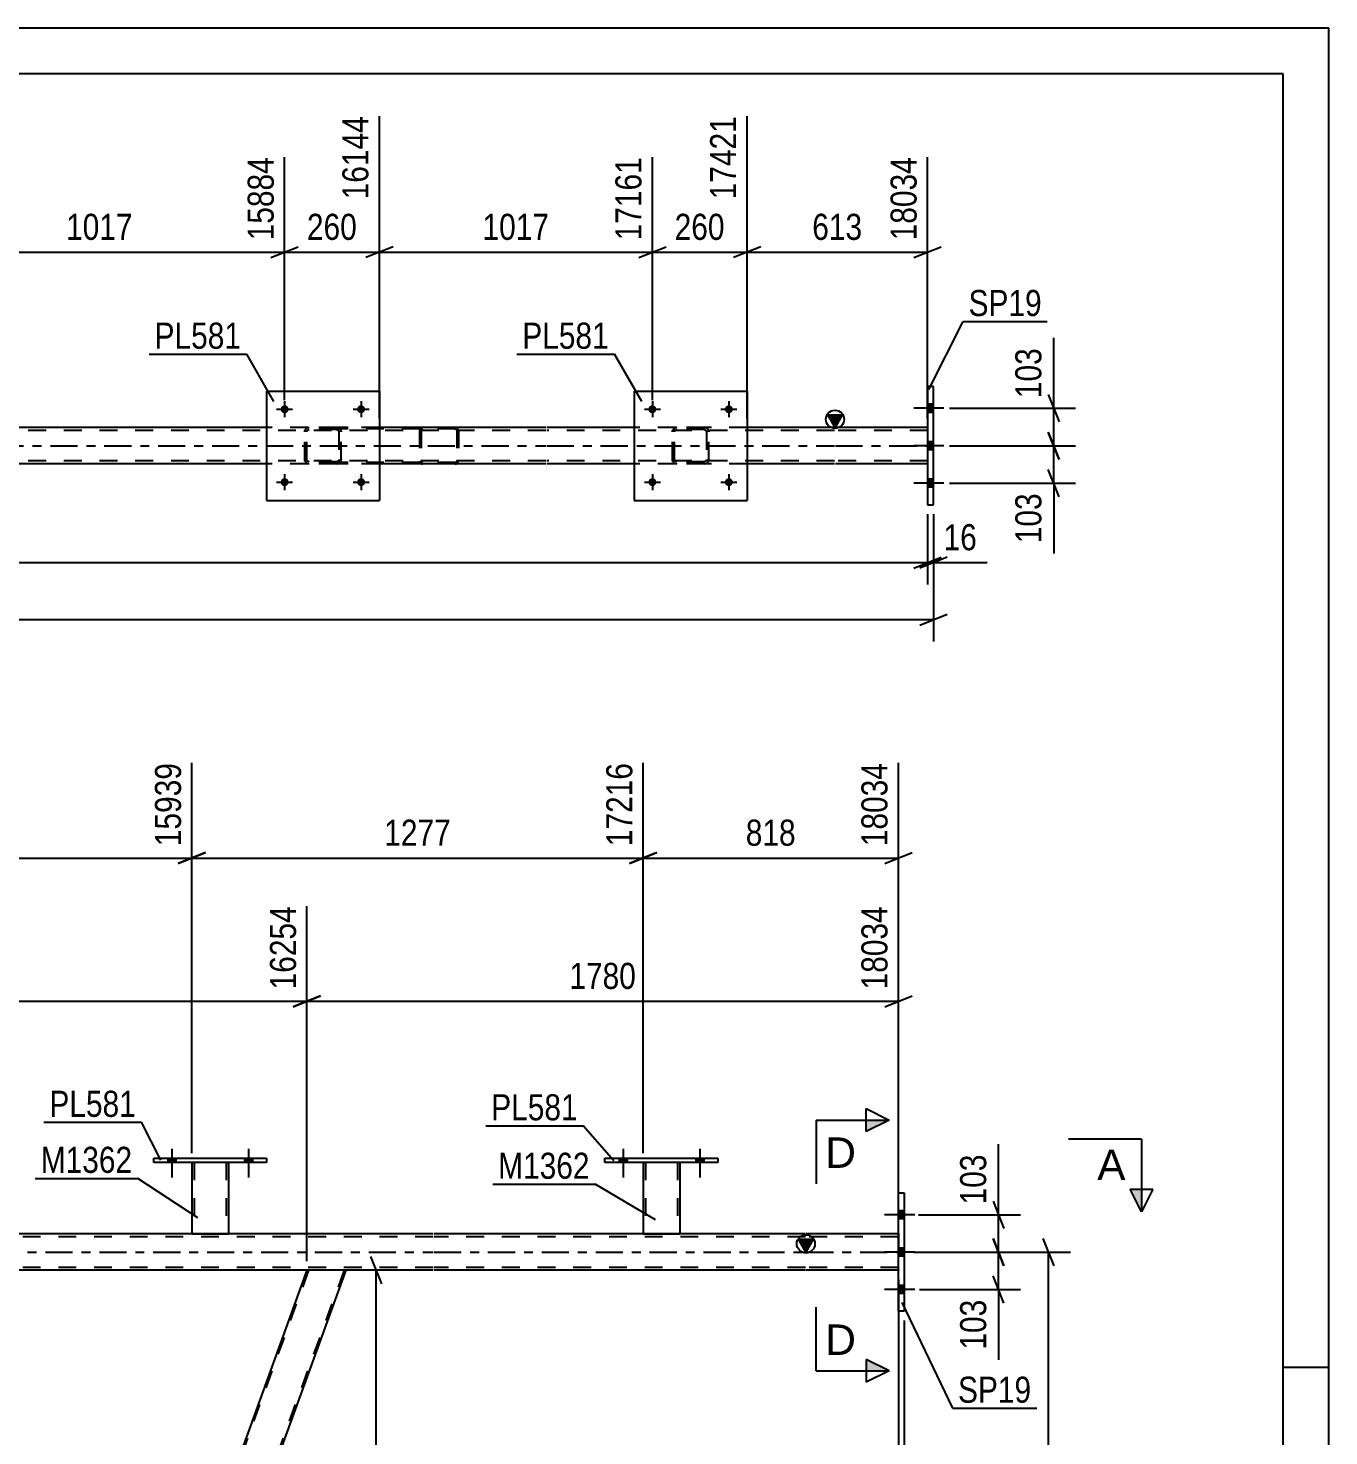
# Model space of a CAD drawing. Header units: millimetres. Extents: x 0 to 841, y 0 to 594.
# Drawn here: x 698.2 to 841, y 439.5 to 594 of the extents above; entities that cross this region are included whole.
import ezdxf

# ---------------------------------------------------------------- set-up
doc = ezdxf.new("R2010")
doc.units = ezdxf.units.MM
doc.linetypes.add('DXK_LINE_DOT2', pattern=[3.9198, 1.9599, -1.9599])
doc.linetypes.add('DXK_LINE_DOT3', pattern=[5.9187, 2.979, -0.9799, 0.9799, -0.9799])
doc.styles.add('Arial', font='ARIAL.TTF', dxfattribs={"height": 0.2})
doc.styles.add('Arial Narrow', font='ARIALN.TTF', dxfattribs={"height": 0.2})

# ---------------------------------------------------------------- blocks, each defined once
blk = doc.blocks.new('Unknown-318885039-1133')
at = {"color": 5, "linetype": 'Continuous'}
for p, q in [((841, 594), (0, 594)), ((841, 0), (841, 594)), ((836, 589), (5, 589)), ((836, 5), (836, 589)), ((841, 447), (836, 447))]:
    blk.add_line(p, q, dxfattribs=at)
blk = doc.blocks.new('Part-318885039-2878 - 2854')
at = {"color": 2, "linetype": 'Continuous'}
for p, q in [((724.33, 554.17), (724.33, 542.17)), ((724.33, 554.17), (736.73, 554.17)), ((736.73, 554.17), (736.73, 542.17)), ((724.33, 542.17), (736.73, 542.17))]:
    blk.add_line(p, q, dxfattribs=at)
blk = doc.blocks.new('Bolt-318885039-2856 - 2854')
at = {"linetype": 'Continuous'}
for points in [[(726.77, 544.17, -1), (725.89, 544.17, -1)], [(735.17, 544.17, -1), (734.29, 544.17, -1)]]:
    blk.add_hatch(color=1, dxfattribs=at).paths.add_polyline_path(points)
at = {"color": 1, "linetype": 'Continuous'}
for p, q in [((725.45, 544.17), (727.21, 544.17)), ((726.33, 545.05), (726.33, 543.29)), ((733.85, 544.17), (735.61, 544.17)), ((734.73, 545.05), (734.73, 543.29))]:
    blk.add_line(p, q, dxfattribs=at)
blk = doc.blocks.new('Bolt-318885039-2857 - 2854')
at = {"linetype": 'Continuous'}
for points in [[(726.77, 552.17, -1), (725.89, 552.17, -1)], [(735.17, 552.17, -1), (734.29, 552.17, -1)]]:
    blk.add_hatch(color=1, dxfattribs=at).paths.add_polyline_path(points)
at = {"color": 1, "linetype": 'Continuous'}
for p, q in [((725.45, 552.17), (727.21, 552.17)), ((726.33, 553.05), (726.33, 551.29)), ((733.85, 552.17), (735.61, 552.17)), ((734.73, 553.05), (734.73, 551.29))]:
    blk.add_line(p, q, dxfattribs=at)
blk = doc.blocks.new('Bolt-318885039-2858 - 2854')
at = {"linetype": 'Continuous'}
for points in [[(767.15, 544.17, -1), (766.27, 544.17, -1)], [(775.55, 544.17, -1), (774.67, 544.17, -1)]]:
    blk.add_hatch(color=1, dxfattribs=at).paths.add_polyline_path(points)
at = {"color": 1, "linetype": 'Continuous'}
for p, q in [((765.83, 544.17), (767.59, 544.17)), ((766.71, 545.05), (766.71, 543.29)), ((774.23, 544.17), (775.99, 544.17)), ((775.11, 545.05), (775.11, 543.29))]:
    blk.add_line(p, q, dxfattribs=at)
blk = doc.blocks.new('Bolt-318885039-2859 - 2854')
at = {"linetype": 'Continuous'}
for points in [[(767.15, 552.17, -1), (766.27, 552.17, -1)], [(775.55, 552.17, -1), (774.67, 552.17, -1)]]:
    blk.add_hatch(color=1, dxfattribs=at).paths.add_polyline_path(points)
at = {"color": 1, "linetype": 'Continuous'}
for p, q in [((765.83, 552.17), (767.59, 552.17)), ((766.71, 553.05), (766.71, 551.29)), ((774.23, 552.17), (775.99, 552.17)), ((775.11, 553.05), (775.11, 551.29))]:
    blk.add_line(p, q, dxfattribs=at)
blk = doc.blocks.new('Part-318885039-2873 - 2854')
at = {"color": 7, "linetype": 'DXK_LINE_DOT2'}
for p, q in [((728.82, 550.13), (729.01, 550.17)), ((729.01, 550.17), (728.82, 550.13)), ((732.05, 550.17), (729.01, 550.17)), ((732.05, 550.17), (732.23, 550.13)), ((732.23, 550.13), (732.05, 550.17)), ((728.53, 549.69), (728.56, 549.87)), ((728.56, 549.87), (728.53, 549.69)), ((728.53, 546.65), (728.53, 549.69)), ((728.77, 549.69), (728.78, 549.78)), ((728.77, 546.65), (728.77, 549.69)), ((728.78, 549.78), (728.84, 549.86)), ((728.84, 549.86), (728.91, 549.91)), ((728.91, 549.91), (729.01, 549.93)), ((732.05, 549.93), (729.01, 549.93)), ((732.05, 549.93), (732.14, 549.91)), ((732.14, 549.91), (732.22, 549.86)), ((732.22, 549.86), (732.27, 549.78)), ((732.27, 549.78), (732.29, 549.69)), ((732.29, 549.69), (732.29, 546.65)), ((732.49, 549.87), (732.53, 549.69)), ((732.53, 549.69), (732.49, 549.87)), ((732.53, 546.65), (732.53, 549.69)), ((728.56, 546.46), (728.53, 546.65)), ((728.53, 546.65), (728.56, 546.46)), ((728.78, 546.55), (728.77, 546.65)), ((728.84, 546.48), (728.78, 546.55)), ((729.01, 546.17), (728.82, 546.2)), ((728.82, 546.2), (729.01, 546.17)), ((728.91, 546.42), (728.84, 546.48)), ((729.01, 546.41), (728.91, 546.42)), ((732.05, 546.41), (729.01, 546.41)), ((732.05, 546.17), (729.01, 546.17)), ((732.14, 546.42), (732.05, 546.41)), ((732.23, 546.2), (732.05, 546.17)), ((732.05, 546.17), (732.23, 546.2)), ((732.22, 546.48), (732.14, 546.42)), ((732.27, 546.55), (732.22, 546.48)), ((732.29, 546.65), (732.27, 546.55)), ((732.53, 546.65), (732.49, 546.46)), ((732.49, 546.46), (732.53, 546.65))]:
    blk.add_line(p, q, dxfattribs=at)
at = {"color": 7, "linetype": 'DXK_LINE_DOT3'}
blk.add_line((730.53, 548.17), (730.53, 548.17), dxfattribs=at)
at = {"color": 7, "linetype": 'DXK_LINE_DOT2'}
for centre, start, end in [((729.01, 549.69), 112.5, 157.5), ((729.01, 549.69), 112.5, 157.5), ((732.05, 549.69), 22.5, 67.5), ((732.05, 549.69), 22.5, 67.5), ((729.01, 546.65), 202.5, 247.5), ((729.01, 546.65), 202.5, 247.5), ((732.05, 546.65), 292.5, 337.5), ((732.05, 546.65), 292.5, 337.5)]:
    blk.add_arc(centre, 0.48, start, end, dxfattribs=at)
blk = doc.blocks.new('Part-318885039-2879 - 2854')
at = {"color": 7, "linetype": 'DXK_LINE_DOT2'}
for p, q in [((769.2, 550.13), (769.39, 550.17)), ((769.39, 550.17), (769.2, 550.13)), ((772.43, 550.17), (769.39, 550.17)), ((772.43, 550.17), (772.61, 550.13)), ((772.61, 550.13), (772.43, 550.17)), ((768.91, 549.69), (768.94, 549.87)), ((768.94, 549.87), (768.91, 549.69)), ((768.91, 546.65), (768.91, 549.69)), ((769.15, 549.69), (769.16, 549.78)), ((769.15, 546.65), (769.15, 549.69)), ((769.16, 549.78), (769.22, 549.86)), ((769.22, 549.86), (769.29, 549.91)), ((769.29, 549.91), (769.39, 549.93)), ((772.43, 549.93), (769.39, 549.93)), ((772.43, 549.93), (772.52, 549.91)), ((772.52, 549.91), (772.6, 549.86)), ((772.6, 549.86), (772.65, 549.78)), ((772.65, 549.78), (772.67, 549.69)), ((772.67, 549.69), (772.67, 546.65)), ((772.87, 549.87), (772.91, 549.69)), ((772.91, 549.69), (772.87, 549.87)), ((772.91, 546.65), (772.91, 549.69)), ((768.94, 546.46), (768.91, 546.65)), ((768.91, 546.65), (768.94, 546.46)), ((769.16, 546.55), (769.15, 546.65)), ((769.22, 546.48), (769.16, 546.55)), ((769.39, 546.17), (769.2, 546.2)), ((769.2, 546.2), (769.39, 546.17)), ((769.29, 546.42), (769.22, 546.48)), ((769.39, 546.41), (769.29, 546.42)), ((772.43, 546.41), (769.39, 546.41)), ((772.43, 546.17), (769.39, 546.17)), ((772.52, 546.42), (772.43, 546.41)), ((772.61, 546.2), (772.43, 546.17)), ((772.43, 546.17), (772.61, 546.2)), ((772.6, 546.48), (772.52, 546.42)), ((772.65, 546.55), (772.6, 546.48)), ((772.67, 546.65), (772.65, 546.55)), ((772.91, 546.65), (772.87, 546.46)), ((772.87, 546.46), (772.91, 546.65))]:
    blk.add_line(p, q, dxfattribs=at)
at = {"color": 7, "linetype": 'DXK_LINE_DOT3'}
blk.add_line((770.91, 548.17), (770.91, 548.17), dxfattribs=at)
at = {"color": 7, "linetype": 'DXK_LINE_DOT2'}
for centre, start, end in [((769.39, 549.69), 112.5, 157.5), ((769.39, 549.69), 112.5, 157.5), ((772.43, 549.69), 22.5, 67.5), ((772.43, 549.69), 22.5, 67.5), ((769.39, 546.65), 202.5, 247.5), ((769.39, 546.65), 202.5, 247.5), ((772.43, 546.65), 292.5, 337.5), ((772.43, 546.65), 292.5, 337.5)]:
    blk.add_arc(centre, 0.48, start, end, dxfattribs=at)
blk = doc.blocks.new('Part-318885039-2884 - 2854')
at = {"color": 2, "linetype": 'Continuous'}
for p, q in [((764.71, 554.17), (764.71, 542.17)), ((764.71, 554.17), (777.11, 554.17)), ((777.11, 554.17), (777.11, 542.17)), ((764.71, 542.17), (777.11, 542.17))]:
    blk.add_line(p, q, dxfattribs=at)
blk = doc.blocks.new('Part-318885039-2972 - 2854')
at = {"color": 2, "linetype": 'Continuous'}
for p, q in [((797.57, 554.67), (796.93, 554.67)), ((796.93, 554.67), (796.93, 541.67)), ((797.57, 541.67), (797.57, 554.67)), ((796.93, 541.67), (797.57, 541.67))]:
    blk.add_line(p, q, dxfattribs=at)
blk = doc.blocks.new('Part-318885039-2998 - 2854')
at = {"color": 7, "linetype": 'DXK_LINE_DOT2'}
for p, q in [((745.07, 550.17), (729.74, 550.17)), ((741.49, 550.17), (741.36, 550.14)), ((745.2, 550.14), (745.07, 550.17)), ((745.07, 550.01), (729.74, 550.01)), ((741.18, 549.97), (741.15, 549.85)), ((741.15, 549.85), (741.15, 546.49)), ((741.32, 549.85), (741.33, 549.91)), ((741.32, 549.85), (741.32, 546.49)), ((741.33, 549.91), (741.37, 549.96)), ((741.37, 549.96), (741.43, 549.99)), ((741.43, 549.99), (741.49, 550.01)), ((745.07, 550.01), (745.13, 549.99)), ((745.13, 549.99), (745.16, 549.98)), ((745.16, 549.98), (745.19, 549.96)), ((745.19, 549.96), (745.22, 549.91)), ((745.22, 549.91), (745.24, 549.85)), ((745.24, 549.85), (745.24, 546.49)), ((745.41, 549.85), (745.38, 549.97)), ((745.41, 549.85), (745.41, 546.49)), ((745.07, 546.33), (729.74, 546.33)), ((745.07, 546.17), (729.74, 546.17)), ((741.15, 546.49), (741.18, 546.36)), ((741.33, 546.43), (741.32, 546.49)), ((741.37, 546.37), (741.33, 546.43)), ((741.36, 546.19), (741.49, 546.17)), ((741.37, 546.37), (741.4, 546.35)), ((741.4, 546.35), (741.43, 546.34)), ((741.43, 546.34), (741.49, 546.33)), ((745.13, 546.34), (745.07, 546.33)), ((745.07, 546.17), (745.2, 546.19)), ((745.19, 546.37), (745.13, 546.34)), ((745.22, 546.43), (745.19, 546.37)), ((745.24, 546.49), (745.22, 546.43)), ((745.38, 546.36), (745.41, 546.49))]:
    blk.add_line(p, q, dxfattribs=at)
for centre, start, end in [((741.48, 549.83), 110.7583, 155.68), ((745.08, 549.83), 24.32, 69.2417), ((741.48, 546.5), 204.32, 249.2417), ((745.08, 546.5), 290.7583, 335.68)]:
    blk.add_arc(centre, 0.331, start, end, dxfattribs=at)
blk = doc.blocks.new('Bolt-318885039-3021 - 2854')
at = {"linetype": 'Continuous'}
for points in [[(797.57, 551.83), (797.57, 552.71), (796.93, 552.71), (796.93, 551.83)], [(797.57, 551.83), (797.57, 552.71), (796.93, 552.71), (796.93, 551.83)], [(797.57, 551.83), (797.57, 552.71), (796.93, 552.71), (796.93, 551.83)], [(797.57, 547.73), (797.57, 548.61), (796.93, 548.61), (796.93, 547.73)], [(797.57, 547.73), (797.57, 548.61), (796.93, 548.61), (796.93, 547.73)], [(797.57, 543.63), (797.57, 544.51), (796.93, 544.51), (796.93, 543.63)], [(797.57, 543.63), (797.57, 544.51), (796.93, 544.51), (796.93, 543.63)], [(797.57, 543.63), (797.57, 544.51), (796.93, 544.51), (796.93, 543.63)]]:
    blk.add_hatch(color=1, dxfattribs=at).paths.add_polyline_path(points)
at = {"color": 1, "linetype": 'Continuous'}
for p, q in [((798.73, 552.27), (795.41, 552.27)), ((798.73, 552.27), (795.41, 552.27)), ((798.73, 552.27), (795.41, 552.27)), ((797.57, 552.71), (796.93, 552.71)), ((797.57, 552.71), (796.93, 552.71)), ((797.57, 552.71), (796.93, 552.71)), ((797.57, 551.83), (796.93, 551.83)), ((797.57, 551.83), (796.93, 551.83)), ((797.57, 551.83), (796.93, 551.83)), ((797.57, 548.61), (796.93, 548.61)), ((797.57, 548.61), (796.93, 548.61)), ((798.73, 548.17), (795.41, 548.17)), ((798.73, 548.17), (795.41, 548.17)), ((797.57, 547.73), (796.93, 547.73)), ((797.57, 547.73), (796.93, 547.73)), ((798.73, 544.07), (795.41, 544.07)), ((798.73, 544.07), (795.41, 544.07)), ((798.73, 544.07), (795.41, 544.07)), ((797.57, 544.51), (796.93, 544.51)), ((797.57, 544.51), (796.93, 544.51)), ((797.57, 544.51), (796.93, 544.51)), ((797.57, 543.63), (796.93, 543.63)), ((797.57, 543.63), (796.93, 543.63)), ((797.57, 543.63), (796.93, 543.63))]:
    blk.add_line(p, q, dxfattribs=at)
blk = doc.blocks.new('Part-318885039-3064 - 2854')
at = {"linetype": 'Continuous'}
blk.add_hatch(color=2, dxfattribs=at).paths.add_polyline_path([(786.77, 550.17), (785.97, 551.57), (787.57, 551.57)])
at = {"color": 2, "linetype": 'Continuous'}
for p, q in [((724.33, 550.17), (685.65, 550.17)), ((755.01, 550.17), (736.73, 550.17)), ((764.71, 550.17), (755.11, 550.17)), ((786.71, 550.17), (777.11, 550.17)), ((786.77, 550.17), (785.97, 551.57)), ((785.97, 551.57), (787.57, 551.57)), ((787.57, 551.57), (786.77, 550.17)), ((796.93, 550.17), (786.81, 550.17)), ((724.33, 546.17), (685.65, 546.17)), ((755.01, 546.17), (736.73, 546.17)), ((764.71, 546.17), (755.11, 546.17)), ((786.71, 546.17), (777.11, 546.17)), ((796.93, 546.17), (786.81, 546.17))]:
    blk.add_line(p, q, dxfattribs=at)
at = {"color": 7, "linetype": 'DXK_LINE_DOT2'}
for p, q in [((736.73, 550.17), (724.33, 550.17)), ((777.11, 550.17), (764.71, 550.17)), ((796.93, 550.17), (796.93, 546.17)), ((755.01, 549.85), (90.98, 549.85)), ((786.71, 549.85), (755.11, 549.85)), ((796.93, 549.85), (786.81, 549.85)), ((755.01, 546.49), (90.98, 546.49)), ((736.73, 546.17), (724.33, 546.17)), ((786.71, 546.49), (755.11, 546.49)), ((777.11, 546.17), (764.71, 546.17)), ((796.93, 546.49), (786.81, 546.49))]:
    blk.add_line(p, q, dxfattribs=at)
at = {"color": 7, "linetype": 'DXK_LINE_DOT3'}
for p, q in [((90.98, 548.17), (755.01, 548.17)), ((755.11, 548.17), (786.71, 548.17)), ((786.81, 548.17), (796.93, 548.17))]:
    blk.add_line(p, q, dxfattribs=at)
at = {"color": 2, "linetype": 'Continuous'}
blk.add_circle((786.77, 551.07), 1, dxfattribs=at)
blk = doc.blocks.new('Part-318885039-3878 - 3851')
at = {"color": 7, "linetype": 'DXK_LINE_DOT2'}
for p, q in [((728.95, 457.66), (684.83, 336.44)), ((732.86, 457.66), (688.74, 336.44)), ((685.9, 339.87), (684.66, 336.44)), ((688.91, 336.44), (684.66, 336.44))]:
    blk.add_line(p, q, dxfattribs=at)
at = {"color": 2, "linetype": 'Continuous'}
for p, q in [((728.78, 457.66), (685.9, 339.87)), ((733.04, 457.66), (688.91, 336.44)), ((733.04, 457.66), (728.78, 457.66))]:
    blk.add_line(p, q, dxfattribs=at)
blk = doc.blocks.new('Part-318885039-3918 - 3851')
at = {"linetype": 'Continuous'}
blk.add_hatch(color=2, dxfattribs=at).paths.add_polyline_path([(783.57, 459.66), (782.77, 461.06), (784.37, 461.06)])
at = {"color": 7, "linetype": 'DXK_LINE_DOT2'}
for p, q in [((742.64, 461.34), (78.6, 461.34)), ((783.51, 461.34), (742.74, 461.34)), ((793.73, 461.34), (783.61, 461.34)), ((793.73, 461.66), (793.73, 457.66)), ((742.64, 457.98), (78.6, 457.98)), ((733.04, 457.66), (217.97, 457.66)), ((733.04, 457.66), (728.78, 457.66)), ((783.51, 457.98), (742.74, 457.98)), ((793.73, 457.98), (783.61, 457.98))]:
    blk.add_line(p, q, dxfattribs=at)
at = {"color": 2, "linetype": 'Continuous'}
for p, q in [((742.64, 461.66), (659.24, 461.66)), ((783.51, 461.66), (742.74, 461.66)), ((783.57, 459.66), (782.77, 461.06)), ((782.77, 461.06), (784.37, 461.06)), ((784.37, 461.06), (783.57, 459.66)), ((793.73, 461.66), (783.61, 461.66)), ((728.78, 457.66), (649.22, 457.66)), ((742.64, 457.66), (733.04, 457.66)), ((783.51, 457.66), (742.74, 457.66)), ((793.73, 457.66), (783.61, 457.66))]:
    blk.add_line(p, q, dxfattribs=at)
at = {"color": 7, "linetype": 'DXK_LINE_DOT3'}
for p, q in [((78.6, 459.66), (742.64, 459.66)), ((742.74, 459.66), (783.51, 459.66)), ((783.61, 459.66), (793.73, 459.66))]:
    blk.add_line(p, q, dxfattribs=at)
at = {"color": 2, "linetype": 'Continuous'}
blk.add_circle((783.57, 460.56), 1, dxfattribs=at)
blk = doc.blocks.new('Bolt-318885039-4264 - 3851')
at = {"linetype": 'Continuous'}
for points in [[(713.51, 469.5), (714.39, 469.5), (714.39, 469.98), (713.51, 469.98)], [(721.91, 469.5), (722.79, 469.5), (722.79, 469.98), (721.91, 469.98)]]:
    blk.add_hatch(color=1, dxfattribs=at).paths.add_polyline_path(points)
at = {"color": 1, "linetype": 'Continuous'}
for p, q in [((713.51, 469.98), (713.51, 469.5)), ((713.95, 470.98), (713.95, 467.86)), ((714.39, 469.98), (714.39, 469.5)), ((721.91, 469.98), (721.91, 469.5)), ((722.35, 470.98), (722.35, 467.86)), ((722.79, 469.98), (722.79, 469.5))]:
    blk.add_line(p, q, dxfattribs=at)
blk = doc.blocks.new('Part-318885039-4229 - 3851')
at = {"color": 7, "linetype": 'DXK_LINE_DOT2'}
for p, q in [((716.15, 469.51), (720.15, 469.51)), ((716.15, 469.5), (716.15, 469.51)), ((716.15, 469.51), (716.15, 469.5)), ((716.39, 469.51), (716.39, 461.67)), ((719.91, 469.51), (719.91, 461.67)), ((720.15, 469.51), (720.15, 469.5)), ((720.15, 469.5), (720.15, 469.51)), ((719.86, 461.67), (719.9, 461.67)), ((719.86, 461.67), (719.9, 461.67)), ((719.9, 461.67), (719.91, 461.67)), ((719.9, 461.67), (719.91, 461.67))]:
    blk.add_line(p, q, dxfattribs=at)
at = {"color": 2, "linetype": 'Continuous'}
for p, q in [((716.15, 469.5), (716.15, 461.67)), ((720.15, 469.5), (720.15, 461.67)), ((716.15, 461.67), (720.15, 461.67))]:
    blk.add_line(p, q, dxfattribs=at)
blk = doc.blocks.new('Bolt-318885039-4021 - 3851')
at = {"linetype": 'Continuous'}
for points in [[(793.73, 464.2), (793.73, 463.32), (794.37, 463.32), (794.37, 464.2)], [(793.73, 464.2), (793.73, 463.32), (794.37, 463.32), (794.37, 464.2)], [(793.73, 464.2), (793.73, 463.32), (794.37, 463.32), (794.37, 464.2)], [(793.73, 460.1), (793.73, 459.22), (794.37, 459.22), (794.37, 460.1)], [(793.73, 460.1), (793.73, 459.22), (794.37, 459.22), (794.37, 460.1)], [(793.73, 456), (793.73, 455.12), (794.37, 455.12), (794.37, 456)], [(793.73, 456), (793.73, 455.12), (794.37, 455.12), (794.37, 456)], [(793.73, 456), (793.73, 455.12), (794.37, 455.12), (794.37, 456)]]:
    blk.add_hatch(color=1, dxfattribs=at).paths.add_polyline_path(points)
at = {"color": 1, "linetype": 'Continuous'}
for p, q in [((795.53, 463.76), (792.21, 463.76)), ((795.53, 463.76), (792.21, 463.76)), ((795.53, 463.76), (792.21, 463.76)), ((794.37, 464.2), (793.73, 464.2)), ((794.37, 464.2), (793.73, 464.2)), ((794.37, 464.2), (793.73, 464.2)), ((794.37, 463.32), (793.73, 463.32)), ((794.37, 463.32), (793.73, 463.32)), ((794.37, 463.32), (793.73, 463.32)), ((795.53, 459.66), (792.21, 459.66)), ((795.53, 459.66), (792.21, 459.66)), ((794.37, 460.1), (793.73, 460.1)), ((794.37, 460.1), (793.73, 460.1)), ((794.37, 459.22), (793.73, 459.22)), ((794.37, 459.22), (793.73, 459.22)), ((794.37, 456), (793.73, 456)), ((794.37, 456), (793.73, 456)), ((794.37, 456), (793.73, 456)), ((795.53, 455.56), (792.21, 455.56)), ((795.53, 455.56), (792.21, 455.56)), ((795.53, 455.56), (792.21, 455.56)), ((794.37, 455.12), (793.73, 455.12)), ((794.37, 455.12), (793.73, 455.12)), ((794.37, 455.12), (793.73, 455.12))]:
    blk.add_line(p, q, dxfattribs=at)
blk = doc.blocks.new('Part-318885039-4073 - 3851')
at = {"color": 7, "linetype": 'DXK_LINE_DOT2'}
for p, q in [((765.71, 469.51), (769.71, 469.51)), ((765.71, 469.5), (765.71, 469.51)), ((765.71, 469.51), (765.71, 469.5)), ((765.95, 469.51), (765.95, 461.67)), ((769.47, 469.51), (769.47, 461.67)), ((769.71, 469.51), (769.71, 469.5)), ((769.71, 469.5), (769.71, 469.51)), ((769.41, 461.67), (769.45, 461.67)), ((769.41, 461.67), (769.45, 461.67)), ((769.45, 461.67), (769.47, 461.67)), ((769.45, 461.67), (769.47, 461.67))]:
    blk.add_line(p, q, dxfattribs=at)
at = {"color": 2, "linetype": 'Continuous'}
for p, q in [((765.71, 469.5), (765.71, 461.67)), ((769.71, 469.5), (769.71, 461.67)), ((765.71, 461.67), (769.71, 461.67))]:
    blk.add_line(p, q, dxfattribs=at)
blk = doc.blocks.new('Part-318885039-4078 - 3851')
at = {"color": 2, "linetype": 'Continuous'}
for p, q in [((761.51, 469.98), (773.91, 469.98)), ((761.51, 469.5), (761.51, 469.98)), ((773.91, 469.98), (773.91, 469.5)), ((773.91, 469.5), (761.51, 469.5))]:
    blk.add_line(p, q, dxfattribs=at)
blk = doc.blocks.new('Part-318885039-4118 - 3851')
at = {"color": 2, "linetype": 'Continuous'}
for p, q in [((711.95, 469.98), (724.35, 469.98)), ((711.95, 469.5), (711.95, 469.98)), ((724.35, 469.98), (724.35, 469.5)), ((724.35, 469.5), (711.95, 469.5))]:
    blk.add_line(p, q, dxfattribs=at)
blk = doc.blocks.new('Part-318885039-4173 - 3851')
at = {"color": 2, "linetype": 'Continuous'}
for p, q in [((793.73, 453.16), (793.73, 466.16)), ((793.73, 466.16), (794.37, 466.16)), ((794.37, 466.16), (794.37, 453.16)), ((794.37, 453.16), (793.73, 453.16))]:
    blk.add_line(p, q, dxfattribs=at)
blk = doc.blocks.new('Bolt-318885039-4260 - 3851')
at = {"linetype": 'Continuous'}
for points in [[(763.07, 469.5), (763.95, 469.5), (763.95, 469.98), (763.07, 469.98)], [(771.47, 469.5), (772.35, 469.5), (772.35, 469.98), (771.47, 469.98)]]:
    blk.add_hatch(color=1, dxfattribs=at).paths.add_polyline_path(points)
at = {"color": 1, "linetype": 'Continuous'}
for p, q in [((763.07, 469.98), (763.07, 469.5)), ((763.51, 470.98), (763.51, 467.86)), ((763.95, 469.98), (763.95, 469.5)), ((771.47, 469.98), (771.47, 469.5)), ((771.91, 470.98), (771.91, 467.86)), ((772.35, 469.98), (772.35, 469.5))]:
    blk.add_line(p, q, dxfattribs=at)
blk = doc.blocks.new('Bolt-318885039-4263 - 3851')
at = {"linetype": 'Continuous'}
for points in [[(713.51, 469.5), (714.39, 469.5), (714.39, 469.98), (713.51, 469.98)], [(721.91, 469.5), (722.79, 469.5), (722.79, 469.98), (721.91, 469.98)]]:
    blk.add_hatch(color=1, dxfattribs=at).paths.add_polyline_path(points)
at = {"color": 1, "linetype": 'Continuous'}
for p, q in [((713.51, 469.98), (713.51, 469.5)), ((713.95, 470.98), (713.95, 467.86)), ((714.39, 469.98), (714.39, 469.5)), ((721.91, 469.98), (721.91, 469.5)), ((722.35, 470.98), (722.35, 467.86)), ((722.79, 469.98), (722.79, 469.5))]:
    blk.add_line(p, q, dxfattribs=at)
blk = doc.blocks.new('Bolt-318885039-4279 - 3851')
at = {"linetype": 'Continuous'}
for points in [[(763.07, 469.5), (763.95, 469.5), (763.95, 469.98), (763.07, 469.98)], [(771.47, 469.5), (772.35, 469.5), (772.35, 469.98), (771.47, 469.98)]]:
    blk.add_hatch(color=1, dxfattribs=at).paths.add_polyline_path(points)
at = {"color": 1, "linetype": 'Continuous'}
for p, q in [((763.07, 469.98), (763.07, 469.5)), ((763.51, 470.98), (763.51, 467.86)), ((763.95, 469.98), (763.95, 469.5)), ((771.47, 469.98), (771.47, 469.5)), ((771.91, 470.98), (771.91, 467.86)), ((772.35, 469.98), (772.35, 469.5))]:
    blk.add_line(p, q, dxfattribs=at)
blk = doc.blocks.new('StraightDimension-318885039-3690 - 2854')
at = {"color": 7, "linetype": 'Continuous'}
for p, q in [((796.93, 540.67), (796.93, 532.94)), ((797.57, 540.67), (797.57, 532.94)), ((795.43, 534.74), (798.43, 535.94)), ((799.07, 535.94), (796.07, 534.74)), ((796.93, 535.34), (797.57, 535.34))]:
    blk.add_line(p, q, dxfattribs=at)
at = {"color": 0}
blk.add_wipeout([(802.95, 536.09), (802.95, 540.29), (798.09, 540.29), (798.09, 536.09)], dxfattribs=at)
at = {"color": 7, "linetype": 'Continuous'}
blk.add_line((797.57, 535.34), (803.47, 535.34), dxfattribs=at)
blk.add_line((797.57, 535.34), (803.47, 535.34), dxfattribs=at)
at = {"color": 3, "style": 'Arial Narrow'}
blk.add_text('16', height=2.863, dxfattribs=at).set_placement((798.69, 536.69))
blk = doc.blocks.new('StraightDimension-318885039-13104 - 2854')
at = {"color": 7, "linetype": 'Continuous'}
for p, q in [((777.11, 551.17), (777.11, 584.35)), ((766.71, 553.17), (766.71, 579.85)), ((765.21, 568.81), (768.21, 570.01)), ((766.71, 569.41), (777.11, 569.41)), ((778.61, 570.01), (775.61, 568.81))]:
    blk.add_line(p, q, dxfattribs=at)
at = {"color": 0}
blk.add_wipeout([(775.25, 570.16), (775.25, 574.36), (768.56, 574.36), (768.56, 570.16)], dxfattribs=at)
at = {"color": 3, "style": 'Arial Narrow'}
blk.add_text('260', height=2.863, dxfattribs=at).set_placement((769.16, 570.76))
at = {"color": 0, "linetype": 'Continuous'}
blk.add_wipeout([(776.51, 584.95), (772.31, 584.95), (772.31, 574.61), (776.51, 574.61)], dxfattribs=at)
at = {"color": 3, "linetype": 'Continuous', "style": 'Arial Narrow'}
blk.add_text('17421', height=2.863, rotation=90.0002, dxfattribs=at).set_placement((775.91, 575.21))
blk = doc.blocks.new('StraightDimension-318885039-3112 - 2854')
at = {"color": 7, "linetype": 'Continuous'}
for p, q in [((797.57, 540.67), (797.57, 526.68)), ((90.34, 529.08), (797.57, 529.08)), ((796.07, 528.48), (799.07, 529.68))]:
    blk.add_line(p, q, dxfattribs=at)
blk = doc.blocks.new('StraightDimension-318885039-3680 - 2854')
at = {"color": 7, "linetype": 'Continuous'}
for p, q in [((796.93, 540.67), (796.93, 532.94)), ((90.98, 535.34), (796.93, 535.34)), ((795.43, 534.74), (798.43, 535.94))]:
    blk.add_line(p, q, dxfattribs=at)
blk = doc.blocks.new('StraightDimension-318885039-3701 - 2854')
at = {"color": 7, "linetype": 'Continuous'}
for p, q in [((810.18, 549.67), (811.38, 546.67)), ((799.34, 548.17), (813.18, 548.17)), ((810.78, 544.07), (810.78, 548.17)), ((811.38, 542.57), (810.18, 545.57)), ((799.34, 544.07), (813.18, 544.07))]:
    blk.add_line(p, q, dxfattribs=at)
at = {"color": 0}
blk.add_wipeout([(810.03, 543.54), (805.83, 543.54), (805.83, 536.86), (810.03, 536.86)], dxfattribs=at)
at = {"color": 7, "linetype": 'Continuous'}
blk.add_line((810.78, 544.07), (810.78, 536.33), dxfattribs=at)
blk.add_line((810.78, 544.07), (810.78, 536.33), dxfattribs=at)
at = {"color": 3, "style": 'Arial Narrow'}
blk.add_text('103', height=2.863, rotation=90.0002, dxfattribs=at).set_placement((809.43, 537.46))
blk = doc.blocks.new('StraightDimension-318885039-3711 - 2854')
at = {"color": 7, "linetype": 'Continuous'}
for p, q in [((810.18, 553.77), (811.38, 550.77)), ((799.34, 552.27), (813.18, 552.27)), ((810.78, 548.17), (810.78, 552.27)), ((811.38, 546.67), (810.18, 549.67)), ((799.34, 548.17), (813.18, 548.17))]:
    blk.add_line(p, q, dxfattribs=at)
at = {"color": 0}
blk.add_wipeout([(810.03, 559.48), (805.83, 559.48), (805.83, 552.79), (810.03, 552.79)], dxfattribs=at)
at = {"color": 7, "linetype": 'Continuous'}
blk.add_line((810.78, 552.27), (810.78, 560), dxfattribs=at)
blk.add_line((810.78, 552.27), (810.78, 560), dxfattribs=at)
at = {"color": 3, "style": 'Arial Narrow'}
blk.add_text('103', height=2.863, rotation=90.0002, dxfattribs=at).set_placement((809.43, 553.39))
blk = doc.blocks.new('StraightDimension-318885039-13103 - 2854')
at = {"color": 7, "linetype": 'Continuous'}
for p, q in [((777.11, 551.17), (777.11, 584.35)), ((796.93, 551.17), (796.93, 579.85)), ((778.61, 570.01), (775.61, 568.81)), ((777.11, 569.41), (796.93, 569.41)), ((795.43, 568.81), (798.43, 570.01))]:
    blk.add_line(p, q, dxfattribs=at)
at = {"color": 0, "linetype": 'Continuous'}
blk.add_wipeout([(796.33, 580.45), (792.13, 580.45), (792.13, 570.11), (796.33, 570.11)], dxfattribs=at)
at = {"color": 0}
blk.add_wipeout([(790.36, 570.16), (790.36, 574.36), (783.67, 574.36), (783.67, 570.16)], dxfattribs=at)
at = {"color": 3, "linetype": 'Continuous', "style": 'Arial Narrow'}
blk.add_text('18034', height=2.863, rotation=90.0002, dxfattribs=at).set_placement((795.73, 570.71))
at = {"color": 3, "style": 'Arial Narrow'}
blk.add_text('613', height=2.863, dxfattribs=at).set_placement((784.27, 570.76))
blk = doc.blocks.new('StraightDimension-318885039-13105 - 2854')
at = {"color": 7, "linetype": 'Continuous'}
for p, q in [((736.73, 551.17), (736.73, 584.35)), ((766.71, 553.17), (766.71, 579.85)), ((738.23, 570.01), (735.23, 568.81)), ((736.73, 569.41), (766.71, 569.41)), ((765.21, 568.81), (768.21, 570.01))]:
    blk.add_line(p, q, dxfattribs=at)
at = {"color": 0, "linetype": 'Continuous'}
blk.add_wipeout([(766.11, 580.45), (761.91, 580.45), (761.91, 570.11), (766.11, 570.11)], dxfattribs=at)
at = {"color": 0}
blk.add_wipeout([(755.97, 570.16), (755.97, 574.36), (747.46, 574.36), (747.46, 570.16)], dxfattribs=at)
at = {"color": 3, "linetype": 'Continuous', "style": 'Arial Narrow'}
blk.add_text('17161', height=2.863, rotation=90.0002, dxfattribs=at).set_placement((765.51, 570.71))
at = {"color": 3, "style": 'Arial Narrow'}
blk.add_text('1017', height=2.863, dxfattribs=at).set_placement((748.06, 570.76))
blk = doc.blocks.new('StraightDimension-318885039-13106 - 2854')
at = {"color": 7, "linetype": 'Continuous'}
for p, q in [((736.73, 551.17), (736.73, 584.35)), ((726.33, 553.17), (726.33, 579.85)), ((724.83, 568.81), (727.83, 570.01)), ((726.33, 569.41), (736.73, 569.41)), ((738.23, 570.01), (735.23, 568.81))]:
    blk.add_line(p, q, dxfattribs=at)
at = {"color": 0}
blk.add_wipeout([(734.87, 570.16), (734.87, 574.36), (728.18, 574.36), (728.18, 570.16)], dxfattribs=at)
at = {"color": 3, "style": 'Arial Narrow'}
blk.add_text('260', height=2.863, dxfattribs=at).set_placement((728.78, 570.76))
at = {"color": 0, "linetype": 'Continuous'}
blk.add_wipeout([(736.13, 584.95), (731.93, 584.95), (731.93, 574.61), (736.13, 574.61)], dxfattribs=at)
at = {"color": 3, "linetype": 'Continuous', "style": 'Arial Narrow'}
blk.add_text('16144', height=2.863, rotation=90.0002, dxfattribs=at).set_placement((735.53, 575.21))
blk = doc.blocks.new('StraightDimension-318885039-13107 - 2854')
at = {"color": 7, "linetype": 'Continuous'}
for p, q in [((685.65, 551.17), (685.65, 584.35)), ((726.33, 553.17), (726.33, 579.85)), ((687.15, 570.01), (684.15, 568.81)), ((685.65, 569.41), (726.33, 569.41)), ((724.83, 568.81), (727.83, 570.01))]:
    blk.add_line(p, q, dxfattribs=at)
at = {"color": 0, "linetype": 'Continuous'}
blk.add_wipeout([(725.73, 580.45), (721.53, 580.45), (721.53, 570.11), (725.73, 570.11)], dxfattribs=at)
at = {"color": 0}
blk.add_wipeout([(710.24, 570.16), (710.24, 574.36), (701.73, 574.36), (701.73, 570.16)], dxfattribs=at)
at = {"color": 3, "linetype": 'Continuous', "style": 'Arial Narrow'}
blk.add_text('15884', height=2.863, rotation=90.0002, dxfattribs=at).set_placement((725.13, 570.71))
at = {"color": 3, "style": 'Arial Narrow'}
blk.add_text('1017', height=2.863, dxfattribs=at).set_placement((702.33, 570.76))
blk = doc.blocks.new('StraightDimension-318885039-5021 - 3851')
at = {"color": 7, "linetype": 'Continuous'}
for p, q in [((736.99, 456.16), (735.79, 459.16)), ((740.14, 457.66), (733.54, 457.66)), ((736.39, 336.44), (736.39, 457.66)), ((735.79, 337.94), (736.99, 334.94)), ((713.89, 336.44), (738.79, 336.44))]:
    blk.add_line(p, q, dxfattribs=at)
at = {"color": 0}
blk.add_wipeout([(735.64, 401.31), (731.44, 401.31), (731.44, 392.8), (735.64, 392.8)], dxfattribs=at)
at = {"color": 3, "style": 'Arial Narrow'}
blk.add_text('3031', height=2.863, rotation=90.0002, dxfattribs=at).set_placement((735.04, 393.4))
blk = doc.blocks.new('StraightDimension-318885039-5032 - 3851')
at = {"color": 7, "linetype": 'Continuous'}
for p, q in [((810.83, 458.16), (809.63, 461.16)), ((795.37, 459.66), (812.63, 459.66)), ((810.23, 333.8), (810.23, 459.66)), ((809.63, 335.3), (810.83, 332.3)), ((754.5, 333.8), (812.63, 333.8))]:
    blk.add_line(p, q, dxfattribs=at)
at = {"color": 0}
blk.add_wipeout([(809.48, 400.99), (805.28, 400.99), (805.28, 392.48), (809.48, 392.48)], dxfattribs=at)
at = {"color": 3, "style": 'Arial Narrow'}
blk.add_text('3147', height=2.863, rotation=90.0002, dxfattribs=at).set_placement((808.88, 393.08))
blk = doc.blocks.new('StraightDimension-318885039-14287 - 3851')
at = {"color": 7, "linetype": 'Continuous'}
for p, q in [((665.07, 470.51), (665.07, 517.85)), ((716.15, 470.51), (716.15, 513.35)), ((666.57, 503.51), (663.57, 502.31)), ((665.07, 502.91), (716.15, 502.91)), ((714.65, 502.31), (717.65, 503.51))]:
    blk.add_line(p, q, dxfattribs=at)
at = {"color": 0, "linetype": 'Continuous'}
blk.add_wipeout([(715.55, 513.95), (711.35, 513.95), (711.35, 503.61), (715.55, 503.61)], dxfattribs=at)
at = {"color": 0}
blk.add_wipeout([(694.87, 503.66), (694.87, 507.86), (686.36, 507.86), (686.36, 503.66)], dxfattribs=at)
at = {"color": 3, "linetype": 'Continuous', "style": 'Arial Narrow'}
blk.add_text('15939', height=2.863, rotation=90.0002, dxfattribs=at).set_placement((714.95, 504.21))
at = {"color": 3, "style": 'Arial Narrow'}
blk.add_text('1277', height=2.863, dxfattribs=at).set_placement((686.96, 504.26))
blk = doc.blocks.new('StraightDimension-318885039-14817 - 3851')
at = {"color": 7, "linetype": 'Continuous'}
for p, q in [((649.22, 458.66), (649.22, 502.13)), ((728.78, 458.66), (728.78, 497.63)), ((650.72, 487.79), (647.72, 486.59)), ((649.22, 487.19), (728.78, 487.19)), ((727.28, 486.59), (730.28, 487.79))]:
    blk.add_line(p, q, dxfattribs=at)
at = {"color": 0, "linetype": 'Continuous'}
blk.add_wipeout([(728.18, 498.23), (723.98, 498.23), (723.98, 487.89), (728.18, 487.89)], dxfattribs=at)
at = {"color": 0}
blk.add_wipeout([(693.25, 487.94), (693.25, 492.14), (684.74, 492.14), (684.74, 487.94)], dxfattribs=at)
at = {"color": 3, "linetype": 'Continuous', "style": 'Arial Narrow'}
blk.add_text('16254', height=2.863, rotation=90.0002, dxfattribs=at).set_placement((727.58, 488.49))
at = {"color": 3, "style": 'Arial Narrow'}
blk.add_text('1989', height=2.863, dxfattribs=at).set_placement((685.34, 488.54))
blk = doc.blocks.new('StraightDimension-318885039-4706 - 3851')
at = {"color": 7, "linetype": 'Continuous'}
blk.add_line((794.37, 452.16), (794.37, 293.52), dxfattribs=at)
blk = doc.blocks.new('StraightDimension-318885039-14816 - 3851')
at = {"color": 7, "linetype": 'Continuous'}
for p, q in [((728.78, 458.66), (728.78, 497.63)), ((793.73, 462.66), (793.73, 497.63)), ((730.28, 487.79), (727.28, 486.59)), ((728.78, 487.19), (793.73, 487.19)), ((792.23, 486.59), (795.23, 487.79))]:
    blk.add_line(p, q, dxfattribs=at)
at = {"color": 0, "linetype": 'Continuous'}
blk.add_wipeout([(793.13, 498.23), (788.93, 498.23), (788.93, 487.89), (793.13, 487.89)], dxfattribs=at)
at = {"color": 0}
blk.add_wipeout([(765.51, 487.94), (765.51, 492.14), (757, 492.14), (757, 487.94)], dxfattribs=at)
at = {"color": 3, "linetype": 'Continuous', "style": 'Arial Narrow'}
blk.add_text('18034', height=2.863, rotation=90.0002, dxfattribs=at).set_placement((792.53, 488.49))
at = {"color": 3, "style": 'Arial Narrow'}
blk.add_text('1780', height=2.863, dxfattribs=at).set_placement((757.6, 488.54))
blk = doc.blocks.new('StraightDimension-318885039-5042 - 3851')
at = {"color": 7, "linetype": 'Continuous'}
for p, q in [((793.73, 456.66), (793.73, 392.84)), ((752.86, 337.44), (752.86, 398.09)), ((754.36, 395.84), (751.36, 394.64)), ((792.23, 394.64), (795.23, 395.84)), ((752.86, 395.24), (793.73, 395.24))]:
    blk.add_line(p, q, dxfattribs=at)
at = {"color": 0}
blk.add_wipeout([(777.55, 395.99), (777.55, 400.19), (769.03, 400.19), (769.03, 395.99)], dxfattribs=at)
at = {"color": 3, "style": 'Arial Narrow'}
blk.add_text('1139', height=2.863, dxfattribs=at).set_placement((769.63, 396.59))
blk = doc.blocks.new('StraightDimension-318885039-5091 - 3851')
at = {"color": 7, "linetype": 'Continuous'}
for p, q in [((804.12, 461.16), (805.32, 458.16)), ((795.92, 459.66), (807.12, 459.66)), ((804.72, 455.56), (804.72, 459.66)), ((805.32, 454.06), (804.12, 457.06)), ((796.06, 455.56), (807.12, 455.56))]:
    blk.add_line(p, q, dxfattribs=at)
at = {"color": 0}
blk.add_wipeout([(803.97, 455.04), (799.77, 455.04), (799.77, 448.35), (803.97, 448.35)], dxfattribs=at)
at = {"color": 7, "linetype": 'Continuous'}
blk.add_line((804.72, 455.56), (804.72, 447.83), dxfattribs=at)
blk.add_line((804.72, 455.56), (804.72, 447.83), dxfattribs=at)
at = {"color": 3, "style": 'Arial Narrow'}
blk.add_text('103', height=2.863, rotation=90.0002, dxfattribs=at).set_placement((803.37, 448.95))
blk = doc.blocks.new('StraightDimension-318885039-5101 - 3851')
at = {"color": 7, "linetype": 'Continuous'}
for p, q in [((804.12, 465.26), (805.32, 462.26)), ((795.92, 463.76), (807.12, 463.76)), ((804.72, 459.66), (804.72, 463.76)), ((805.32, 458.16), (804.12, 461.16)), ((795.92, 459.66), (807.12, 459.66))]:
    blk.add_line(p, q, dxfattribs=at)
at = {"color": 0}
blk.add_wipeout([(803.97, 470.97), (799.77, 470.97), (799.77, 464.29), (803.97, 464.29)], dxfattribs=at)
at = {"color": 7, "linetype": 'Continuous'}
blk.add_line((804.72, 463.76), (804.72, 471.5), dxfattribs=at)
blk.add_line((804.72, 463.76), (804.72, 471.5), dxfattribs=at)
at = {"color": 3, "style": 'Arial Narrow'}
blk.add_text('103', height=2.863, rotation=90.0002, dxfattribs=at).set_placement((803.37, 464.89))
blk = doc.blocks.new('StraightDimension-318885039-14285 - 3851')
at = {"color": 7, "linetype": 'Continuous'}
for p, q in [((765.71, 470.51), (765.71, 513.35)), ((793.73, 462.66), (793.73, 513.35)), ((767.21, 503.51), (764.21, 502.31)), ((765.71, 502.91), (793.73, 502.91)), ((792.23, 502.31), (795.23, 503.51))]:
    blk.add_line(p, q, dxfattribs=at)
at = {"color": 0, "linetype": 'Continuous'}
blk.add_wipeout([(793.13, 513.95), (788.93, 513.95), (788.93, 503.61), (793.13, 503.61)], dxfattribs=at)
at = {"color": 0}
blk.add_wipeout([(783.06, 503.66), (783.06, 507.86), (776.37, 507.86), (776.37, 503.66)], dxfattribs=at)
at = {"color": 3, "linetype": 'Continuous', "style": 'Arial Narrow'}
blk.add_text('18034', height=2.863, rotation=90.0002, dxfattribs=at).set_placement((792.53, 504.21))
at = {"color": 3, "style": 'Arial Narrow'}
blk.add_text('818', height=2.863, dxfattribs=at).set_placement((776.97, 504.26))
blk = doc.blocks.new('StraightDimension-318885039-14286 - 3851')
at = {"color": 7, "linetype": 'Continuous'}
for p, q in [((716.15, 470.51), (716.15, 513.35)), ((765.71, 470.51), (765.71, 513.35)), ((717.65, 503.51), (714.65, 502.31)), ((716.15, 502.91), (765.71, 502.91)), ((764.21, 502.31), (767.21, 503.51))]:
    blk.add_line(p, q, dxfattribs=at)
at = {"color": 0, "linetype": 'Continuous'}
blk.add_wipeout([(765.11, 513.95), (760.91, 513.95), (760.91, 503.61), (765.11, 503.61)], dxfattribs=at)
at = {"color": 0}
blk.add_wipeout([(745.19, 503.66), (745.19, 507.86), (736.67, 507.86), (736.67, 503.66)], dxfattribs=at)
at = {"color": 3, "linetype": 'Continuous', "style": 'Arial Narrow'}
blk.add_text('17216', height=2.863, rotation=90.0002, dxfattribs=at).set_placement((764.51, 504.21))
at = {"color": 3, "style": 'Arial Narrow'}
blk.add_text('1277', height=2.863, dxfattribs=at).set_placement((737.27, 504.26))
blk = doc.blocks.new('Mark-318885039-2874 - 2854')
at = {"color": 0}
blk.add_wipeout([(721.56, 558.81), (721.56, 561.81), (712.05, 561.81), (712.05, 558.81)], dxfattribs=at)
blk.add_wipeout([(721.56, 558.81), (721.56, 561.81), (712.05, 561.81), (712.05, 558.81)], dxfattribs=at)
at = {"color": 30, "linetype": 'Continuous'}
for p in [(711.45, 558.21), (725.16, 553.02)]:
    blk.add_line(p, (722.16, 558.21), dxfattribs=at)
at = {"color": 3, "style": 'Arial Narrow'}
blk.add_text('PL581', height=2.863, dxfattribs=at).set_placement((712.05, 558.81))
blk = doc.blocks.new('Mark-318885039-2880 - 2854')
at = {"color": 0}
blk.add_wipeout([(761.94, 558.81), (761.94, 561.81), (752.43, 561.81), (752.43, 558.81)], dxfattribs=at)
blk.add_wipeout([(761.94, 558.81), (761.94, 561.81), (752.43, 561.81), (752.43, 558.81)], dxfattribs=at)
at = {"color": 30, "linetype": 'Continuous'}
for p in [(751.83, 558.21), (765.54, 553.02)]:
    blk.add_line(p, (762.54, 558.21), dxfattribs=at)
at = {"color": 3, "style": 'Arial Narrow'}
blk.add_text('PL581', height=2.863, dxfattribs=at).set_placement((752.43, 558.81))
blk = doc.blocks.new('Mark-318885039-2968 - 2854')
at = {"color": 0}
blk.add_wipeout([(809.48, 562.4), (809.48, 565.4), (801.44, 565.4), (801.44, 562.4)], dxfattribs=at)
blk.add_wipeout([(809.48, 562.4), (809.48, 565.4), (801.44, 565.4), (801.44, 562.4)], dxfattribs=at)
at = {"color": 30, "linetype": 'Continuous'}
for p, q in [((797.08, 554.33), (800.84, 561.8)), ((800.84, 561.8), (810.08, 561.8))]:
    blk.add_line(p, q, dxfattribs=at)
at = {"color": 3, "style": 'Arial Narrow'}
blk.add_text('SP19', height=2.863, dxfattribs=at).set_placement((801.44, 562.4))
blk = doc.blocks.new('Mark-318885039-4069 - 3851')
at = {"color": 0}
blk.add_wipeout([(759.83, 467.7), (759.83, 470.7), (749.78, 470.7), (749.78, 467.7)], dxfattribs=at)
blk.add_wipeout([(759.83, 467.7), (759.83, 470.7), (749.78, 470.7), (749.78, 467.7)], dxfattribs=at)
at = {"color": 30, "linetype": 'Continuous'}
for p in [(749.18, 467.1), (767.07, 463.2)]:
    blk.add_line(p, (760.43, 467.1), dxfattribs=at)
at = {"color": 3, "style": 'Arial Narrow'}
blk.add_text('M1362', height=2.863, dxfattribs=at).set_placement((749.78, 467.7))
blk = doc.blocks.new('Mark-318885039-4074 - 3851')
at = {"color": 0}
blk.add_wipeout([(758.53, 474.12), (758.53, 477.12), (749.02, 477.12), (749.02, 474.12)], dxfattribs=at)
blk.add_wipeout([(758.53, 474.12), (758.53, 477.12), (749.02, 477.12), (749.02, 474.12)], dxfattribs=at)
at = {"color": 30, "linetype": 'Continuous'}
for p in [(748.42, 473.52), (762.49, 469.69)]:
    blk.add_line(p, (759.13, 473.52), dxfattribs=at)
at = {"color": 3, "style": 'Arial Narrow'}
blk.add_text('PL581', height=2.863, dxfattribs=at).set_placement((749.02, 474.12))
blk = doc.blocks.new('Mark-318885039-4114 - 3851')
at = {"color": 0}
blk.add_wipeout([(710, 474.5), (710, 477.5), (700.5, 477.5), (700.5, 474.5)], dxfattribs=at)
blk.add_wipeout([(710, 474.5), (710, 477.5), (700.5, 477.5), (700.5, 474.5)], dxfattribs=at)
at = {"color": 30, "linetype": 'Continuous'}
for p in [(699.9, 473.9), (712.75, 469.76)]:
    blk.add_line(p, (710.6, 473.9), dxfattribs=at)
at = {"color": 3, "style": 'Arial Narrow'}
blk.add_text('PL581', height=2.863, dxfattribs=at).set_placement((700.5, 474.5))
blk = doc.blocks.new('Mark-318885039-4169 - 3851')
at = {"color": 0}
blk.add_wipeout([(808.32, 443.12), (808.32, 446.12), (800.28, 446.12), (800.28, 443.12)], dxfattribs=at)
blk.add_wipeout([(808.32, 443.12), (808.32, 446.12), (800.28, 446.12), (800.28, 443.12)], dxfattribs=at)
at = {"color": 30, "linetype": 'Continuous'}
for p, q in [((794.12, 454.13), (799.68, 442.52)), ((799.68, 442.52), (808.92, 442.52))]:
    blk.add_line(p, q, dxfattribs=at)
at = {"color": 3, "style": 'Arial Narrow'}
blk.add_text('SP19', height=2.863, dxfattribs=at).set_placement((800.28, 443.12))
blk = doc.blocks.new('Mark-318885039-4225 - 3851')
at = {"color": 0}
blk.add_wipeout([(709.6, 468.35), (709.6, 471.35), (699.55, 471.35), (699.55, 468.35)], dxfattribs=at)
blk.add_wipeout([(709.6, 468.35), (709.6, 471.35), (699.55, 471.35), (699.55, 468.35)], dxfattribs=at)
at = {"color": 30, "linetype": 'Continuous'}
for p in [(698.95, 467.75), (716.81, 463.42)]:
    blk.add_line(p, (710.2, 467.75), dxfattribs=at)
at = {"color": 3, "style": 'Arial Narrow'}
blk.add_text('M1362', height=2.863, dxfattribs=at).set_placement((699.55, 468.35))
blk = doc.blocks.new('SectionMark-318885039-5443 - 3851')
at = {"linetype": 'Continuous'}
for points in [[(790.2, 472.9), (790.2, 474.15), (792.7, 474.15)], [(790.2, 446.62), (790.2, 447.87), (792.7, 446.62)]]:
    blk.add_hatch(color=6, dxfattribs=at).paths.add_polyline_path(points)
at = {"color": 6, "linetype": 'Continuous'}
for p, q in [((790.2, 472.9), (790.2, 475.4)), ((790.2, 475.4), (792.7, 474.15)), ((784.7, 474.15), (784.7, 467.15)), ((784.7, 474.15), (792.7, 474.15)), ((792.7, 474.15), (790.2, 472.9)), ((784.7, 446.62), (784.7, 453.62)), ((784.7, 446.62), (792.7, 446.62)), ((792.7, 446.62), (790.2, 447.87)), ((790.2, 447.87), (790.2, 445.37)), ((792.7, 446.62), (790.2, 445.37))]:
    blk.add_line(p, q, dxfattribs=at)
at = {"color": 0, "linetype": 'Continuous'}
for points in [[(789.07, 468.9), (789.07, 472.4), (785.7, 472.4), (785.7, 468.9)], [(789.07, 448.37), (789.07, 451.87), (785.7, 451.87), (785.7, 448.37)]]:
    blk.add_wipeout(points, dxfattribs=at)
at = {"color": 3, "linetype": 'Continuous', "style": 'Arial'}
for p in [(785.7, 468.9), (785.7, 448.37)]:
    blk.add_text('D', height=3.34, dxfattribs=at).set_placement(p)
blk = doc.blocks.new('SectionMark-318885039-5445 - 3851')
at = {"linetype": 'Continuous'}
blk.add_hatch(color=6, dxfattribs=at).paths.add_polyline_path([(819.17, 466.56), (820.42, 466.56), (820.42, 464.06)])
at = {"color": 6, "linetype": 'Continuous'}
for p, q in [((820.42, 472.06), (812.42, 472.06)), ((820.42, 472.06), (820.42, 464.06)), ((819.17, 466.56), (821.67, 466.56)), ((820.42, 464.06), (819.17, 466.56)), ((821.67, 466.56), (820.42, 464.06))]:
    blk.add_line(p, q, dxfattribs=at)
at = {"color": 0, "linetype": 'Continuous'}
blk.add_wipeout([(818.67, 467.56), (818.67, 471.06), (815.56, 471.06), (815.56, 467.56)], dxfattribs=at)
at = {"color": 3, "linetype": 'Continuous', "style": 'Arial'}
blk.add_text('A', height=3.34, dxfattribs=at).set_placement((815.56, 467.56))

msp = doc.modelspace()

# ---------------------------------------------------------------- block references
for name in ['Unknown-318885039-1133', 'Part-318885039-2878 - 2854', 'Part-318885039-2884 - 2854', 'Part-318885039-2972 - 2854', 'Part-318885039-3064 - 2854', 'Bolt-318885039-2857 - 2854', 'Bolt-318885039-2859 - 2854', 'Bolt-318885039-3021 - 2854', 'Part-318885039-2873 - 2854', 'Part-318885039-2998 - 2854', 'Part-318885039-2879 - 2854', 'Bolt-318885039-2856 - 2854', 'Bolt-318885039-2858 - 2854', 'Part-318885039-4118 - 3851', 'Bolt-318885039-4264 - 3851', 'Bolt-318885039-4263 - 3851', 'Part-318885039-4078 - 3851', 'Bolt-318885039-4260 - 3851', 'Bolt-318885039-4279 - 3851', 'Part-318885039-4229 - 3851', 'Part-318885039-4073 - 3851', 'Part-318885039-4173 - 3851', 'Bolt-318885039-4021 - 3851', 'Part-318885039-3918 - 3851', 'Part-318885039-3878 - 3851']:
    msp.add_blockref(name, (0, 0))

# ---------------------------------------------------------------- next in the draw order: block references
for name in ['StraightDimension-318885039-13104 - 2854', 'StraightDimension-318885039-3690 - 2854', 'StraightDimension-318885039-14287 - 3851', 'StraightDimension-318885039-5032 - 3851', 'StraightDimension-318885039-5021 - 3851']:
    msp.add_blockref(name, (0, 0))

# ---------------------------------------------------------------- next in the draw order: block references
for name in ['StraightDimension-318885039-13105 - 2854', 'StraightDimension-318885039-13103 - 2854', 'StraightDimension-318885039-3112 - 2854', 'StraightDimension-318885039-14817 - 3851', 'StraightDimension-318885039-4706 - 3851']:
    msp.add_blockref(name, (0, 0))

# ---------------------------------------------------------------- next in the draw order: block references
for name in ['StraightDimension-318885039-13106 - 2854', 'Mark-318885039-2880 - 2854', 'StraightDimension-318885039-3701 - 2854', 'StraightDimension-318885039-3680 - 2854', 'StraightDimension-318885039-14816 - 3851', 'Mark-318885039-4114 - 3851', 'StraightDimension-318885039-5042 - 3851']:
    msp.add_blockref(name, (0, 0))

# ---------------------------------------------------------------- next in the draw order: block references
for name in ['StraightDimension-318885039-13107 - 2854', 'StraightDimension-318885039-3711 - 2854', 'StraightDimension-318885039-5091 - 3851']:
    msp.add_blockref(name, (0, 0))

# ---------------------------------------------------------------- next in the draw order: block references
for name in ['Mark-318885039-2968 - 2854', 'Mark-318885039-2874 - 2854', 'StraightDimension-318885039-5101 - 3851', 'Mark-318885039-4169 - 3851']:
    msp.add_blockref(name, (0, 0))

# ---------------------------------------------------------------- next in the draw order: block references
msp.add_blockref('StraightDimension-318885039-14285 - 3851', (0, 0))

# ---------------------------------------------------------------- next in the draw order: block references
for name in ['StraightDimension-318885039-14286 - 3851', 'SectionMark-318885039-5443 - 3851']:
    msp.add_blockref(name, (0, 0))

# ---------------------------------------------------------------- next in the draw order: block references
for name in ['Mark-318885039-4225 - 3851', 'Mark-318885039-4069 - 3851']:
    msp.add_blockref(name, (0, 0))

# ---------------------------------------------------------------- next in the draw order: block references
msp.add_blockref('Mark-318885039-4074 - 3851', (0, 0))

# ---------------------------------------------------------------- next in the draw order: block references
msp.add_blockref('SectionMark-318885039-5445 - 3851', (0, 0))

doc.saveas('drawing.dxf')
